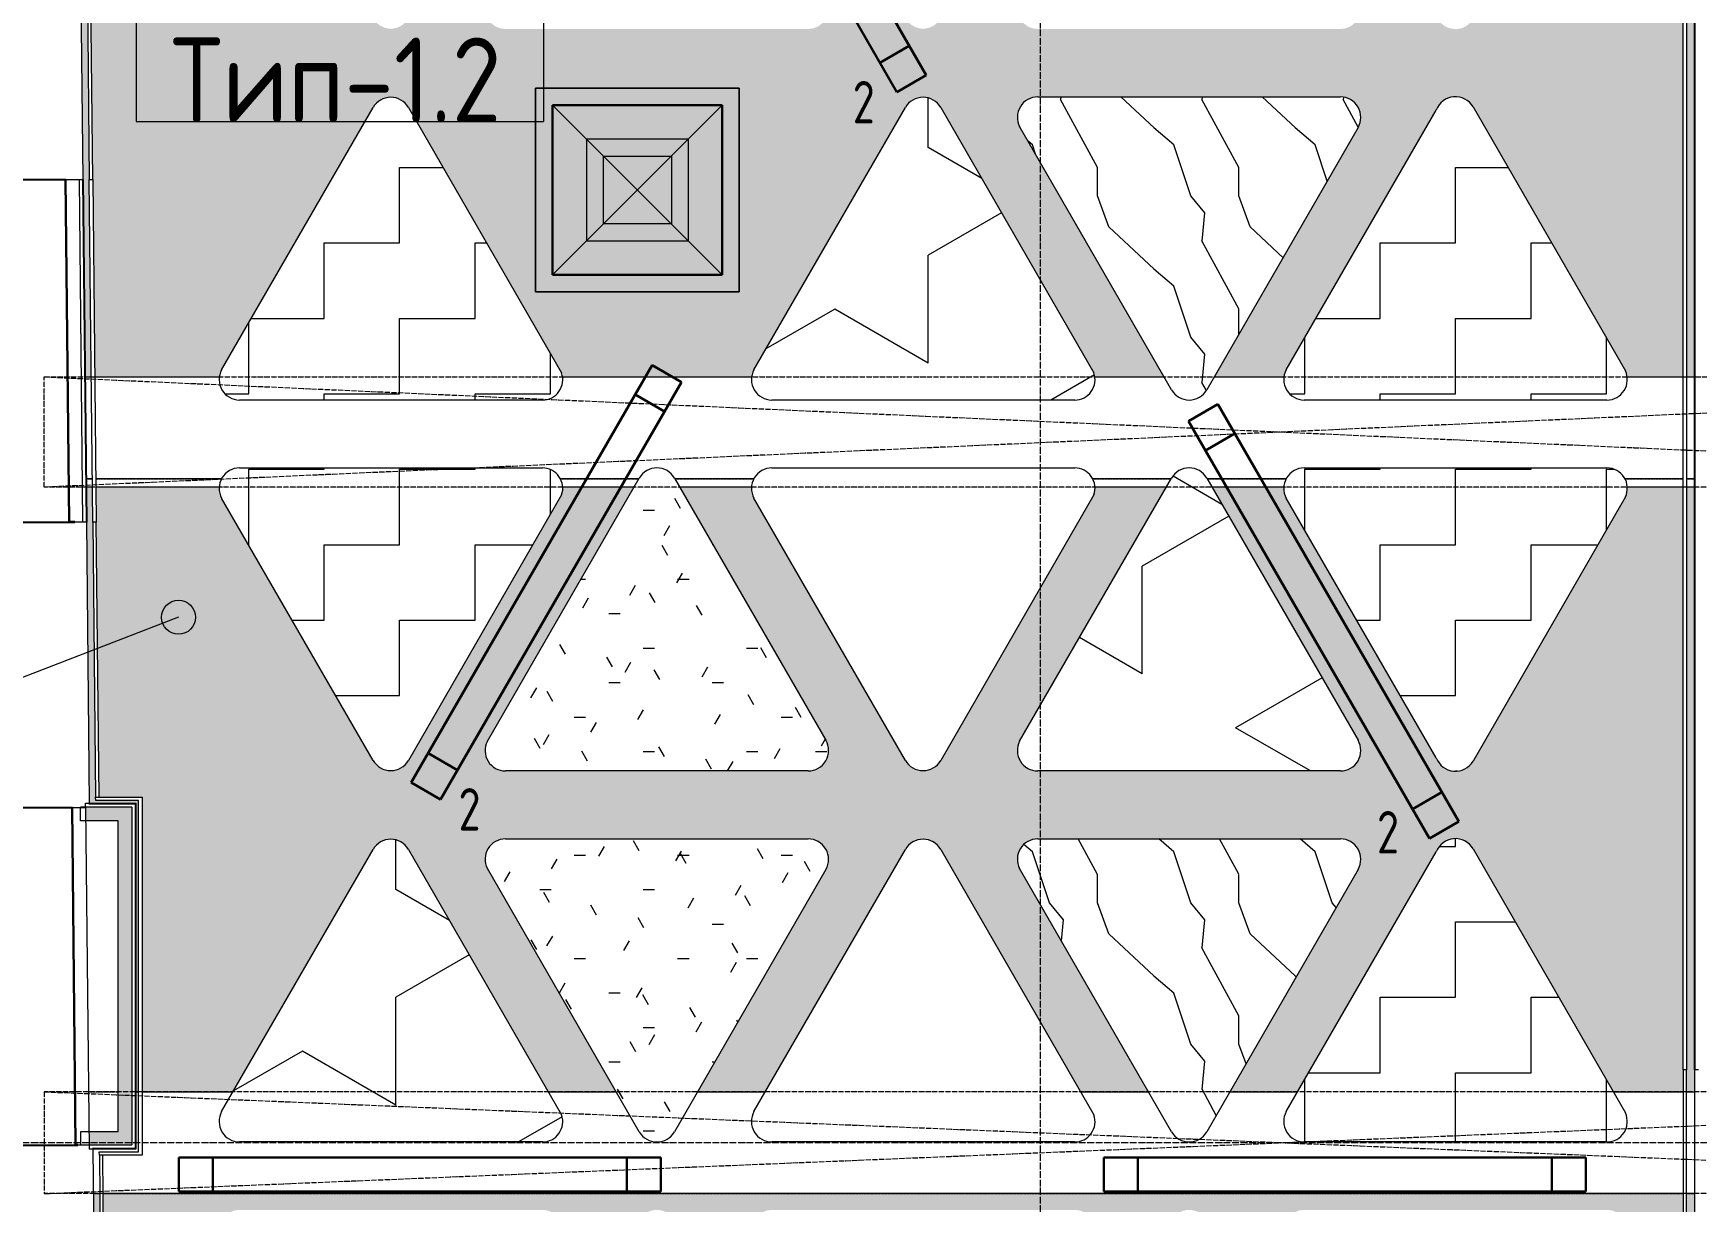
# Model space of a CAD drawing. Header units: millimetres. Extents: x -10438 to 68527, y -5058 to 44223.
# Drawn here: x 32 to 4934, y 1620 to 5063 of the extents above; entities that cross this region are included whole.
import ezdxf

# ---------------------------------------------------------------- set-up
doc = ezdxf.new("R2010")
doc.units = ezdxf.units.MM
for name, pattern in [('ADSK_Линия сетки', [25, 20, -2.5, 0, -2.5]), ('ADSK_Штрих_ш3 п1_5', [4.5, 3, -1.5]), ('ADSK_Штрихпунктирная 2 точки_ш15 п1_5 п1_5 п1_5', [19.5, 15, -1.5, 0, -1.5, 0, -1.5])]:
    doc.linetypes.add(name, pattern=pattern)
for name, color, linetype, lineweight in [('Аннотация', 7, 'Continuous', 20), ('Каркас', 7, 'Continuous', 18), ('Марки', 7, 'Continuous', 20), ('Оси', 7, 'Continuous', 9), ('Отметки', 7, 'Continuous', 9), ('Потолки', 7, 'Continuous', 9), ('Потолки штриховка', 7, 'Continuous', 9), ('Стены внутренние', 7, 'Continuous', 18), ('Стены наружные', 7, 'Continuous', 18), ('Стены несущие', 7, 'Continuous', 30), ('Стены отделка', 7, 'Continuous', 30), ('Стены штриховка', 7, 'Continuous', 9)]:
    doc.layers.add(name, color=color, linetype=linetype, lineweight=lineweight)
doc.layers.add('Линии', color=7, linetype='Continuous', lineweight=9, true_color=0x00a600)
doc.styles.add('GOST Common_4', font='GOST_Common.ttf', dxfattribs={"width": 0.8, "height": 350})
doc.styles.add('GOST Common_B', font='', dxfattribs={"width": 0.9, "height": 250})
doc.styles.get('GOST Common_B').set_extended_font_data('GOST Common', bold=True)
pattern_1 = [(0, (0, 0), (222.25, 222.25), [222.25, -222.25]), (90, (222.25, 0), (-222.25, 222.25), [222.25, -222.25])]
pattern_2 = [(0, (0, 0), (406.4, 101.6), [33.528, -271.272, 33.528, -271.272, -1625.6]), (0, (0, 0), (406.4, 101.6), [-609.6, 33.528, -576.072, 33.528, -271.272, -711.2]), (0, (0, 0), (406.4, 101.6), [-1524, 33.528, -169.672, 33.528, -474.472]), (120, (152.4, 50.8), (-291.1882, 301.1527), [33.528, -271.272, 33.528, -271.272, -1625.6]), (120, (152.4, 50.8), (-291.1882, 301.1527), [-609.6, 33.528, -576.072, 33.528, -271.272, -711.2]), (120, (152.4, 50.8), (-291.1882, 301.1527), [-1524, 33.528, -169.672, 33.528, -474.472]), (240, (203.2, 254), (-115.2118, -402.7527), [33.528, -271.272, 33.528, -271.272, -1625.6]), (240, (203.2, 254), (-115.2118, -402.7527), [-609.6, 33.528, -576.072, 33.528, -271.272, -711.2]), (240, (203.2, 254), (-115.2118, -402.7527), [-1524, 33.528, -169.672, 33.528, -474.472])]

# ---------------------------------------------------------------- blocks, each defined once
blk = doc.blocks.new('ADSK_Марка_Потолок - ADSK_Марка и Смещение от уровня-155896-План потолков 2-го этажа')
at = {"layer": 'Марки'}
for p, q in [((-6, 4.5), (-6, 0)), ((-6, 4.5), (6, 4.5)), ((6, 4.5), (6, 0)), ((-6, 0), (6, 0))]:
    blk.add_line(p, q, dxfattribs=at)

msp = doc.modelspace()

# ---------------------------------------------------------------- hatches: boundary and pattern name
at = {"layer": 'Отметки'}
h = msp.add_hatch(color=256, dxfattribs=at)
edge = h.paths.add_edge_path()
edge.add_arc((459.942, 3342.328), 50, 0, 360)
at = {"layer": 'Потолки штриховка', "lineweight": 18}
h = msp.add_hatch(dxfattribs=at)
h.set_pattern_fill('FP_24', color=256, style=0, pattern_type=2)
h.set_pattern_definition([(0, (0, 762), (762, 76.2), [7.62, -373.38, 7.62, -373.38]), (0, (76.2, 91.44), (762, 76.2), [7.62, -220.98, 7.62, -525.78]), (0, (152.4, 106.68), (762, 76.2), [7.62, -68.58, 7.62, -678.18]), (0, (457.2, 60.96), (762, 76.2), [7.62, -220.98, 7.62, -525.78]), (0, (533.4, 45.72), (762, 76.2), [7.62, -68.58, 7.62, -678.18])])
h.paths.add_polyline_path([(4928.531, 551.098), (4926.531, 553.098), (4926.531, 551.098)])
h.paths.add_polyline_path([(221.227, 553.098), (239.105, 553.098), (239.074, 556.098), (221.073, 556.098), (221.103, 553.098)])
h.paths.add_polyline_path([(1118.16, 553.098), (4893.531, 553.098), (4893.263, 556.098), (249.074, 556.098), (249.229, 553.098), (1033.325, 553.098)])
h.paths.add_polyline_path([(4903.531, 553.098), (4926.531, 553.098), (4926.531, 1644.358), (4903.531, 1644.358), (4903.531, 556.098)])
h.paths.add_polyline_path([(221.227, 566.098), (238.97, 566.098), (227.835, 1644.358), (209.833, 1644.358), (220.969, 566.098)])
h.paths.add_polyline_path([(1118.16, 566.098), (4893.531, 566.098), (4893.531, 1644.358), (237.835, 1644.358), (249.229, 566.098), (1092.273, 566.098)])
h.paths.add_polyline_path([(4224.766, 703.005), (4206.307, 705.499), (4192.035, 711.615), (4180.035, 720.966), (4170.838, 732.965), (4166.03, 742.234), (3723.965, 1507.316), (3718.282, 1521.809), (3717.125, 1541.529), (3718.752, 1552.679), (3724.873, 1566.993), (3734.459, 1579.259), (3746.869, 1588.657), (3761.274, 1594.56), (3776.71, 1596.573), (4669.076, 1596.573), (4683.991, 1594.689), (4697.97, 1589.156), (4710.292, 1580.129), (4719.719, 1568.738), (4726.124, 1555.137), (4728.945, 1540.37), (4728.006, 1525.366), (4723.366, 1511.066), (4271.191, 728.862), (4265.197, 720.966), (4253.388, 711.615), (4239.621, 705.499)])
h.paths.add_polyline_path([(2315.083, 703.653), (1423.28, 703.69), (1408.099, 705.642), (1393.907, 711.373), (1381.627, 720.508), (1370.951, 734.935), (1365.824, 746.433), (1363.33, 761.534), (1364.738, 776.775), (1372.058, 794.802), (1817.461, 1566.564), (1825.78, 1577.741), (1840.895, 1588.93), (1848.903, 1592.953), (1862.461, 1596.167), (1876.394, 1596.167), (1889.952, 1592.953), (1902.403, 1586.699), (1913.076, 1577.741), (1925.365, 1559.683), (2367.234, 793.965), (2373.247, 779.443), (2375.296, 763.859), (2373.243, 748.277), (2367.227, 733.756), (2357.658, 721.287), (2345.188, 711.72), (2330.666, 705.705), (2315.359, 703.69)])
h.paths.add_polyline_path([(3883.544, 703.653), (2991.741, 703.69), (2976.56, 705.642), (2962.368, 711.373), (2950.088, 720.508), (2939.413, 734.935), (2934.285, 746.433), (2931.791, 761.534), (2934.285, 779.766), (2940.036, 793.965), (3385.922, 1566.564), (3394.241, 1577.741), (3404.914, 1586.699), (3417.364, 1592.953), (3430.922, 1596.167), (3444.856, 1596.167), (3458.413, 1592.953), (3470.864, 1586.699), (3481.537, 1577.741), (3489.855, 1566.564), (3935.695, 793.965), (3941.708, 779.443), (3943.757, 763.859), (3941.704, 748.277), (3935.688, 733.756), (3926.119, 721.287), (3913.649, 711.72), (3899.127, 705.705), (3883.821, 703.69)])
h.paths.add_polyline_path([(1092.273, 705.103), (1078.312, 705.132), (1064.735, 708.387), (1052.279, 714.691), (1041.616, 723.703), (1033.325, 734.935), (587.042, 1507.316), (581.36, 1521.809), (580.203, 1541.529), (581.829, 1552.679), (587.95, 1566.993), (597.536, 1579.259), (609.946, 1588.657), (624.351, 1594.56), (639.788, 1596.573), (1532.154, 1596.573), (1546.292, 1594.883), (1559.635, 1589.908), (1571.428, 1581.929), (1581.009, 1571.395), (1588.854, 1555.111), (1591.616, 1541.529), (1591.873, 1530.911), (1588.854, 1516.996), (1137.383, 734.719), (1129.045, 723.521), (1118.16, 714.461), (1105.862, 708.301)])
h.paths.add_polyline_path([(2660.734, 705.103), (2646.773, 705.132), (2633.197, 708.387), (2620.74, 714.691), (2610.077, 723.703), (2601.786, 734.935), (2155.504, 1507.316), (2149.821, 1521.809), (2148.664, 1541.529), (2150.29, 1552.679), (2156.411, 1566.993), (2165.997, 1579.259), (2178.408, 1588.657), (2192.813, 1594.56), (2208.249, 1596.573), (3100.615, 1596.573), (3114.754, 1594.883), (3128.096, 1589.908), (3139.889, 1581.929), (3149.47, 1571.395), (3157.315, 1555.111), (3160.077, 1541.529), (3160.335, 1530.911), (3156.299, 1515.234), (2705.844, 734.719), (2697.506, 723.521), (2686.806, 714.553), (2674.323, 708.301)])
h.paths.add_polyline_path([(3647.731, 1944.358), (3757.783, 1944.358), (4172.966, 2664.283), (4183.014, 2675.506), (4195.541, 2683.873), (4209.757, 2688.855), (4224.766, 2690.14), (4239.621, 2687.646), (4253.388, 2681.531), (4265.197, 2672.179), (4274.305, 2660.181), (4687.424, 1944.358), (4893.531, 1944.358), (4893.531, 3725.533), (4728.903, 3725.533), (4728.006, 3711.204), (4723.366, 3696.904), (4271.191, 2914.701), (4265.197, 2906.805), (4253.388, 2897.453), (4239.621, 2891.337), (4224.766, 2888.844), (4206.307, 2891.337), (4192.035, 2897.453), (4180.035, 2906.805), (4170.838, 2918.803), (4166.03, 2928.072), (3723.965, 3693.155), (3718.282, 3707.648), (3716.505, 3725.533), (3505.361, 3725.533), (3935.695, 2979.803), (3941.708, 2965.281), (3943.757, 2949.698), (3941.704, 2934.115), (3935.688, 2919.595), (3926.119, 2907.126), (3913.649, 2897.558), (3899.127, 2891.544), (3883.544, 2889.492), (2991.741, 2889.528), (2976.56, 2891.481), (2962.368, 2897.211), (2950.088, 2906.347), (2939.413, 2920.774), (2934.285, 2932.271), (2931.791, 2947.372), (2934.285, 2965.605), (2940.036, 2979.803), (3370.415, 3725.533), (3160.122, 3725.533), (3160.335, 3716.75), (3157.315, 3702.834), (2705.844, 2920.557), (2697.506, 2909.36), (2686.806, 2900.392), (2674.323, 2894.14), (2660.734, 2890.942), (2646.773, 2890.971), (2633.197, 2894.225), (2620.74, 2900.529), (2610.077, 2909.541), (2601.786, 2920.774), (2155.504, 3693.155), (2149.821, 3707.648), (2147.765, 3725.533), (1936.9, 3725.533), (2367.234, 2979.803), (2373.247, 2965.281), (2375.296, 2949.698), (2373.243, 2934.115), (2367.227, 2919.595), (2357.658, 2907.126), (2345.188, 2897.558), (2330.666, 2891.544), (2315.083, 2889.492), (1423.28, 2889.528), (1408.099, 2891.481), (1393.907, 2897.211), (1381.627, 2906.347), (1370.951, 2920.774), (1365.824, 2932.271), (1363.33, 2947.372), (1364.738, 2962.613), (1369.958, 2977.001), (1801.954, 3725.533), (1591.66, 3725.533), (1591.873, 3716.75), (1588.854, 3702.834), (1137.383, 2920.557), (1129.045, 2909.36), (1118.16, 2900.299), (1105.862, 2894.14), (1092.273, 2890.942), (1078.312, 2890.971), (1064.735, 2894.225), (1052.279, 2900.529), (1041.616, 2909.541), (1030.531, 2925.609), (587.042, 3693.155), (581.36, 3707.648), (579.582, 3725.533), (216.341, 3725.533), (225.771, 2812.499), (352.429, 2812.499), (352.429, 1944.358), (620.861, 1944.358), (1033.485, 2658.426), (1041.616, 2669.442), (1052.279, 2678.454), (1064.735, 2684.758), (1078.312, 2688.013), (1092.273, 2688.042), (1105.862, 2684.844), (1118.509, 2678.454), (1129.045, 2669.624), (1140.812, 2652.484), (1549.489, 1944.358), (1749.489, 1944.358), (1369.958, 2601.983), (1364.738, 2616.371), (1363.33, 2631.611), (1365.824, 2646.713), (1372.058, 2660.691), (1381.627, 2672.637), (1393.907, 2681.772), (1408.099, 2687.503), (1423.28, 2689.492), (2315.083, 2689.491), (2330.666, 2687.44), (2345.188, 2681.425), (2357.658, 2671.858), (2367.715, 2658.21), (2373.247, 2644.839), (2375.296, 2629.286), (2373.243, 2613.693), (2367.269, 2599.161), (1989.366, 1944.358), (2189.322, 1944.358), (2601.946, 2658.426), (2610.077, 2669.442), (2620.74, 2678.454), (2633.553, 2684.844), (2646.773, 2688.013), (2660.734, 2688.042), (2674.494, 2684.758), (2686.806, 2678.592), (2697.506, 2669.624), (2709.274, 2652.484), (3117.95, 1944.358), (3317.95, 1944.358), (2938.419, 2601.983), (2933.199, 2616.371), (2931.791, 2631.611), (2934.285, 2646.713), (2940.519, 2660.691), (2950.088, 2672.637), (2962.368, 2681.772), (2976.56, 2687.503), (2991.741, 2689.492), (3883.544, 2689.491), (3899.127, 2687.44), (3913.649, 2681.425), (3926.119, 2671.858), (3935.73, 2659.287), (3941.708, 2644.839), (3943.757, 2629.286), (3941.708, 2613.703), (3935.73, 2599.161), (3557.827, 1944.358)])
h.paths.add_polyline_path([(342.429, 1944.358), (342.429, 2802.499), (215.874, 2802.499), (206.341, 3725.533), (188.34, 3725.533), (197.955, 2794.499), (332.429, 2794.499), (332.429, 2792.499), (334.429, 2792.499), (334.429, 1944.358)])
h.paths.add_polyline_path([(4903.531, 1944.358), (4926.531, 1944.358), (4926.531, 3725.533), (4903.531, 3725.533), (4903.531, 1959.626)])
h.paths.add_polyline_path([(1840.895, 4050.533), (2149.057, 4050.533), (2149.821, 4057.174), (2155.504, 4071.667), (2601.946, 4844.265), (2610.077, 4855.281), (2621.012, 4864.43), (2633.197, 4870.597), (2646.773, 4873.852), (2660.734, 4873.881), (2674.323, 4870.683), (2686.806, 4864.43), (2697.506, 4855.463), (2705.969, 4844.048), (3157.315, 4061.988), (3160.335, 4050.533), (3363.926, 4050.533), (2938.419, 4787.821), (2933.199, 4802.209), (2931.791, 4817.45), (2934.285, 4832.551), (2940.519, 4846.529), (2950.088, 4858.475), (2962.368, 4867.611), (2976.56, 4873.341), (2991.741, 4875.33), (3883.544, 4875.33), (3900.401, 4872.751), (3913.649, 4867.264), (3926.119, 4857.696), (3935.73, 4845.125), (3941.708, 4830.677), (3943.757, 4815.124), (3941.708, 4799.541), (3935.73, 4784.999), (3511.852, 4050.533), (3717.519, 4050.533), (3718.282, 4057.174), (3723.965, 4071.667), (4172.966, 4850.122), (4183.014, 4861.345), (4195.541, 4869.711), (4209.757, 4874.694), (4224.766, 4875.979), (4239.621, 4873.485), (4253.388, 4867.369), (4265.197, 4858.017), (4274.305, 4846.019), (4723.366, 4067.918), (4728.945, 4050.533), (4893.531, 4050.533), (4893.531, 6050.533), (352.891, 6050.533), (352.891, 5429.534), (198.743, 5429.534), (212.985, 4050.533), (580.596, 4050.533), (581.36, 4057.174), (587.042, 4071.667), (1033.485, 4844.265), (1041.616, 4855.281), (1052.279, 4864.293), (1064.735, 4870.597), (1078.312, 4873.852), (1092.273, 4873.881), (1105.862, 4870.683), (1118.345, 4864.43), (1129.045, 4855.463), (1137.508, 4844.048), (1588.854, 4061.988), (1591.873, 4050.533)])
h.paths.add_polyline_path([(202.984, 4050.533), (188.743, 5439.534), (342.891, 5439.534), (342.891, 6050.533), (334.891, 6050.533), (334.891, 5449.534), (332.891, 5449.534), (332.891, 5447.534), (170.556, 5447.534), (184.983, 4050.533), (196.975, 4050.533)])
h.paths.add_polyline_path([(4926.531, 4050.533), (4926.531, 6050.533), (4903.531, 6050.533), (4903.531, 4050.533)])
h.paths.add_polyline_path([(4224.766, 5074.682), (4206.307, 5077.176), (4192.035, 5083.292), (4180.035, 5092.643), (4170.838, 5104.642), (4166.03, 5113.911), (3723.965, 5878.993), (3718.191, 5894.278), (3716.505, 5908.952), (3718.752, 5924.356), (3724.873, 5938.67), (3734.459, 5950.936), (3746.869, 5960.334), (3761.274, 5966.237), (3776.71, 5968.25), (4669.076, 5968.25), (4683.991, 5966.366), (4697.97, 5960.833), (4710.134, 5951.998), (4719.719, 5940.416), (4726.124, 5926.814), (4728.945, 5912.047), (4728.006, 5897.043), (4723.366, 5882.743), (4271.191, 5100.539), (4265.197, 5092.643), (4253.388, 5083.292), (4239.621, 5077.176)])
h.paths.add_polyline_path([(2315.083, 5075.33), (1423.28, 5075.367), (1408.099, 5077.319), (1393.907, 5083.05), (1381.627, 5092.185), (1370.951, 5106.612), (1365.824, 5118.11), (1363.33, 5133.211), (1365.824, 5151.443), (1371.575, 5165.642), (1817.461, 5938.241), (1825.78, 5949.418), (1840.895, 5960.607), (1848.903, 5964.63), (1862.461, 5967.844), (1876.394, 5967.844), (1889.952, 5964.63), (1902.403, 5958.376), (1913.076, 5949.418), (1925.365, 5931.36), (2367.234, 5165.642), (2373.247, 5151.12), (2375.296, 5135.536), (2373.243, 5119.954), (2367.227, 5105.433), (2357.658, 5092.964), (2345.188, 5083.397), (2330.666, 5077.382), (2315.359, 5075.367)])
h.paths.add_polyline_path([(3883.544, 5075.33), (2991.741, 5075.367), (2976.56, 5077.319), (2962.368, 5083.05), (2950.088, 5092.185), (2940.519, 5104.131), (2934.285, 5118.11), (2931.791, 5133.211), (2934.285, 5151.443), (2938.419, 5162.84), (3385.922, 5938.241), (3394.241, 5949.418), (3408.812, 5960.334), (3417.364, 5964.63), (3430.922, 5967.844), (3444.856, 5967.844), (3458.413, 5964.63), (3470.864, 5958.376), (3481.537, 5949.418), (3493.826, 5931.36), (3935.695, 5165.642), (3941.708, 5151.12), (3943.757, 5135.536), (3941.704, 5119.954), (3935.688, 5105.433), (3926.119, 5092.964), (3913.649, 5083.397), (3899.127, 5077.382), (3883.821, 5075.367)])
h.paths.add_polyline_path([(1092.273, 5076.78), (1078.312, 5076.809), (1064.735, 5080.064), (1052.279, 5086.368), (1041.616, 5095.38), (1033.325, 5106.612), (587.042, 5878.993), (581.36, 5893.486), (579.582, 5908.952), (581.829, 5924.356), (587.95, 5938.67), (597.536, 5950.936), (609.946, 5960.334), (624.351, 5966.237), (639.788, 5968.25), (1532.154, 5968.25), (1546.292, 5966.56), (1559.635, 5961.585), (1571.428, 5953.606), (1581.009, 5943.072), (1588.854, 5926.788), (1591.528, 5916.823), (1591.873, 5902.588), (1587.837, 5886.911), (1137.383, 5106.396), (1129.045, 5095.198), (1118.16, 5086.138), (1105.862, 5079.978), (1092.396, 5076.809)])
h.paths.add_polyline_path([(2660.734, 5076.78), (2646.773, 5076.809), (2633.197, 5080.064), (2620.74, 5086.368), (2610.077, 5095.38), (2601.786, 5106.612), (2155.504, 5878.993), (2149.821, 5893.486), (2148.043, 5908.952), (2150.29, 5924.356), (2156.411, 5938.67), (2165.997, 5950.936), (2178.408, 5960.334), (2192.813, 5966.237), (2208.249, 5968.25), (3100.615, 5968.25), (3114.754, 5966.56), (3128.096, 5961.585), (3139.889, 5953.606), (3149.47, 5943.072), (3157.315, 5926.788), (3159.989, 5916.823), (3159.989, 5900.996), (3157.315, 5888.673), (2705.844, 5106.396), (2697.506, 5095.198), (2686.806, 5086.23), (2674.323, 5079.978), (2660.857, 5076.809)])
h.paths.add_polyline_path([(1729.58, 6350.533), (1369.958, 6973.66), (1364.738, 6988.048), (1363.33, 7003.288), (1365.824, 7018.39), (1372.058, 7032.368), (1381.627, 7044.314), (1393.907, 7053.449), (1408.099, 7059.18), (1423.28, 7061.169), (2315.082, 7061.169), (2330.666, 7059.117), (2345.188, 7053.103), (2357.658, 7043.535), (2367.715, 7029.887), (2373.247, 7016.516), (2375.296, 7000.963), (2373.243, 6985.37), (2367.269, 6970.838), (2009.276, 6350.533), (2209.255, 6350.533), (2601.946, 7030.103), (2610.077, 7041.119), (2621.012, 7050.269), (2633.197, 7056.435), (2646.773, 7059.69), (2660.857, 7059.69), (2674.494, 7056.435), (2686.97, 7050.131), (2697.506, 7041.301), (2709.274, 7024.161), (3098.041, 6350.533), (3298.041, 6350.533), (2938.419, 6973.66), (2933.199, 6988.048), (2931.791, 7003.288), (2934.285, 7018.39), (2940.519, 7032.368), (2950.088, 7044.314), (2962.368, 7053.449), (2976.56, 7059.18), (2991.741, 7061.169), (3883.543, 7061.169), (3899.127, 7059.117), (3913.649, 7053.103), (3926.119, 7043.535), (3935.73, 7030.964), (3941.708, 7016.516), (3943.757, 7000.963), (3941.708, 6985.38), (3935.695, 6970.778), (3577.737, 6350.533), (3777.716, 6350.533), (4172.966, 7035.96), (4183.014, 7047.183), (4195.541, 7055.55), (4209.757, 7060.532), (4224.766, 7061.817), (4239.621, 7059.323), (4253.388, 7053.208), (4265.197, 7043.856), (4274.305, 7031.858), (4667.514, 6350.533), (4893.531, 6350.533), (4893.531, 8295), (1192.865, 8295), (1192.865, 7405), (1190.865, 7405), (1190.865, 7403), (163.361, 7403), (173.023, 6477.445), (352.891, 6477.445), (352.891, 6350.533), (640.794, 6350.533), (1033.485, 7030.103), (1041.616, 7041.119), (1052.55, 7050.269), (1064.735, 7056.435), (1078.312, 7059.69), (1092.396, 7059.69), (1105.862, 7056.521), (1118.509, 7050.131), (1129.045, 7041.301), (1140.812, 7024.161), (1529.58, 6350.533), (1588.854, 6350.533)])
h.paths.add_polyline_path([(342.891, 6350.533), (342.891, 6467.445), (163.023, 6467.445), (153.237, 7403), (150.361, 7403), (160.229, 6459.445), (332.891, 6458.772), (332.891, 6457.445), (334.891, 6457.445), (334.891, 6350.533)])
h.paths.add_polyline_path([(4903.531, 6350.533), (4926.531, 6350.533), (4926.531, 8295), (4903.531, 8295), (4903.531, 6360.421)])
h.paths.add_polyline_path([(4224.766, 7260.521), (4206.307, 7263.014), (4192.035, 7269.13), (4180.035, 7278.482), (4170.838, 7290.48), (4166.03, 7299.749), (3723.965, 8064.832), (3718.282, 8079.325), (3716.505, 8094.791), (3718.752, 8110.195), (3724.873, 8124.508), (3734.459, 8136.774), (3746.869, 8146.172), (3761.274, 8152.075), (3776.71, 8154.088), (4669.076, 8154.088), (4683.991, 8152.204), (4697.97, 8146.671), (4710.134, 8137.836), (4719.719, 8126.254), (4726.124, 8112.652), (4728.945, 8097.886), (4728.006, 8082.881), (4723.366, 8068.581), (4271.191, 7286.378), (4265.197, 7278.482), (4253.388, 7269.13), (4239.621, 7263.014)])
h.paths.add_polyline_path([(3883.544, 7261.169), (2991.741, 7261.205), (2976.56, 7263.158), (2962.368, 7268.888), (2950.088, 7278.024), (2939.413, 7292.451), (2934.285, 7303.948), (2931.791, 7319.049), (2933.199, 7334.29), (2940.036, 7351.48), (3385.922, 8124.079), (3394.241, 8135.257), (3404.914, 8144.214), (3417.364, 8150.469), (3430.922, 8153.682), (3444.856, 8153.682), (3458.413, 8150.469), (3470.864, 8144.214), (3481.537, 8135.257), (3493.826, 8117.198), (3935.695, 7351.48), (3941.708, 7336.958), (3943.757, 7321.375), (3941.704, 7305.792), (3935.688, 7291.272), (3926.119, 7278.803), (3913.649, 7269.235), (3899.127, 7263.221), (3883.821, 7261.205)])
h.paths.add_polyline_path([(2315.083, 7261.169), (1423.28, 7261.205), (1408.099, 7263.158), (1393.907, 7268.888), (1381.627, 7278.024), (1372.058, 7289.97), (1365.824, 7303.948), (1363.33, 7319.049), (1364.738, 7334.29), (1369.958, 7348.678), (1817.461, 8124.079), (1825.78, 8135.257), (1840.895, 8146.446), (1851.612, 8151.111), (1862.461, 8153.682), (1876.394, 8153.682), (1889.952, 8150.469), (1902.403, 8144.214), (1913.076, 8135.257), (1925.365, 8117.198), (2367.234, 7351.48), (2373.247, 7336.958), (2375.296, 7321.375), (2373.243, 7305.792), (2367.227, 7291.272), (2357.658, 7278.803), (2345.188, 7269.235), (2330.666, 7263.221), (2315.359, 7261.205)])
h.paths.add_polyline_path([(2660.734, 7262.619), (2646.773, 7262.648), (2633.197, 7265.902), (2620.74, 7272.206), (2610.077, 7281.218), (2601.786, 7292.451), (2155.504, 8064.832), (2149.821, 8079.325), (2148.043, 8094.791), (2150.29, 8110.195), (2156.411, 8124.508), (2165.997, 8136.774), (2178.408, 8146.172), (2192.813, 8152.075), (2208.249, 8154.088), (3100.615, 8154.088), (3114.754, 8152.398), (3128.096, 8147.423), (3139.889, 8139.444), (3149.47, 8128.91), (3157.315, 8112.626), (3159.989, 8102.662), (3160.335, 8088.427), (3157.315, 8074.511), (2705.844, 7292.234), (2697.506, 7281.037), (2686.806, 7272.069), (2674.323, 7265.817), (2660.857, 7262.648)])
h.paths.add_polyline_path([(148.36, 7403), (149.556, 7403.796), (148.34, 7405)])
h = msp.add_hatch(dxfattribs=at)
h.set_pattern_fill('FP_63', color=256, style=0, pattern_type=2)
h.set_pattern_definition(pattern_1)
h.paths.add_polyline_path([(1532.154, 3982.411), (1546.292, 3984.101), (1559.635, 3989.076), (1571.428, 3997.055), (1581.009, 4007.589), (1588.854, 4023.873), (1591.528, 4033.837), (1591.34, 4050.533), (1588.854, 4061.988), (1137.383, 4844.265), (1129.045, 4855.463), (1118.16, 4864.523), (1105.862, 4870.683), (1092.273, 4873.881), (1076.838, 4873.498), (1064.735, 4870.597), (1052.279, 4864.293), (1041.616, 4855.281), (1033.325, 4844.048), (587.042, 4071.667), (581.36, 4057.174), (579.582, 4041.709), (581.829, 4026.304), (587.95, 4011.991), (597.536, 3999.725), (609.946, 3990.327), (624.351, 3984.424), (639.788, 3982.412), (1423.28, 3982.411)])
h = msp.add_hatch(dxfattribs=at)
h.set_pattern_fill('STARS', color=256, scale=100, angle=90, style=0)
h.set_pattern_definition([(90, (1568.46, 2185.84), (-549.93, 3e-14), [317.5, -317.5]), (150, (1568.46, 2185.84), (-274.96, -476.25), [317.5, -317.5]), (210, (1293.5, 2344.6), (274.96, -476.25), [317.5, -317.5])])
h.paths.add_polyline_path([(3100.615, 3982.411), (3114.754, 3984.101), (3128.096, 3989.076), (3139.889, 3997.055), (3149.47, 4007.589), (3157.315, 4023.873), (3159.989, 4033.837), (3159.989, 4049.664), (3157.315, 4061.988), (2705.844, 4844.265), (2697.506, 4855.463), (2686.622, 4864.523), (2674.323, 4870.683), (2660.734, 4873.881), (2646.773, 4873.852), (2633.197, 4870.597), (2620.74, 4864.293), (2610.077, 4855.281), (2600.004, 4840.964), (2155.504, 4071.667), (2149.821, 4057.174), (2148.043, 4041.709), (2150.29, 4026.304), (2156.411, 4011.991), (2165.997, 3999.725), (2178.408, 3990.327), (2192.813, 3984.424), (2208.249, 3982.412), (2991.741, 3982.411)])
h = msp.add_hatch(dxfattribs=at)
h.set_pattern_fill('FP_61', color=256, style=0, pattern_type=2)
h.set_pattern_definition([(108.435, (108.29, 0), (-416.5009, 832.9995), [158.05, -1159.038]), (139.399, (58.31, 149.94), (-2499.01064, 2082.4868), [76.799, -3763.143]), (136.848, (416.5, 199.92), (-6247.54026, 5830.95774), [182.691, -8951.868]), (109.983, (283.22, 324.87), (-1249.49393, 3332.00266), [97.5, -4777.508]), (90, (249.9, 0), (-416.5, 416.5), [83.3, -333.2]), (118.443, (249.9, 83.3), (2915.50714, -5414.4963), [227.365, -11140.87]), (84.289, (141.61, 283.22), (-416.5263, -3748.49687), [83.716, -4102.058]), (129.806, (149.94, 366.52), (1666.0152, -2082.4865), [65.059, -3187.91])])
h.paths.add_polyline_path([(3444.856, 3982.817), (3458.413, 3986.031), (3470.864, 3992.285), (3481.537, 4001.242), (3489.855, 4012.42), (3935.73, 4784.999), (3941.708, 4799.541), (3943.757, 4815.124), (3941.704, 4830.707), (3935.688, 4845.228), (3926.119, 4857.696), (3913.649, 4867.264), (3899.127, 4873.278), (3883.544, 4875.33), (2991.741, 4875.33), (2976.56, 4873.341), (2962.368, 4867.611), (2950.088, 4858.475), (2940.519, 4846.529), (2934.285, 4832.551), (2931.791, 4817.45), (2933.199, 4802.209), (2938.419, 4787.821), (3385.922, 4012.42), (3394.241, 4001.242), (3404.914, 3992.285), (3417.364, 3986.031), (3430.922, 3982.817)])
h = msp.add_hatch(dxfattribs=at)
h.set_pattern_fill('FP_62', color=256, style=0, pattern_type=2)
h.set_pattern_definition(pattern_1)
h.paths.add_polyline_path([(4669.076, 3982.411), (4683.991, 3984.295), (4697.97, 3989.828), (4710.134, 3998.663), (4719.719, 4010.245), (4726.124, 4023.847), (4728.945, 4038.614), (4728.006, 4053.618), (4723.366, 4067.918), (4274.305, 4846.019), (4265.197, 4858.017), (4253.388, 4867.369), (4239.621, 4873.485), (4224.766, 4875.979), (4209.757, 4874.694), (4195.541, 4869.711), (4183.014, 4861.345), (4170.838, 4846.019), (4166.03, 4836.75), (3723.965, 4071.667), (3718.282, 4057.174), (3716.505, 4041.709), (3718.752, 4026.304), (3724.873, 4011.991), (3734.459, 3999.725), (3746.869, 3990.327), (3761.274, 3984.424), (3776.71, 3982.412), (4009.098, 3982.412)])
h = msp.add_hatch(dxfattribs=at)
h.set_pattern_fill('FP_60', color=256, style=0, pattern_type=2)
h.set_pattern_definition(pattern_1)
h.paths.add_polyline_path([(1092.273, 2890.942), (1105.862, 2894.14), (1118.345, 2900.392), (1129.045, 2909.36), (1137.508, 2920.774), (1588.854, 3702.834), (1591.873, 3716.75), (1591.528, 3730.985), (1587.837, 3744.738), (1581.009, 3757.233), (1571.428, 3767.767), (1559.635, 3775.746), (1546.292, 3780.721), (1532.154, 3782.411), (639.788, 3782.411), (624.351, 3780.398), (609.946, 3774.495), (597.536, 3765.097), (586.967, 3750.533), (581.36, 3735.298), (579.582, 3723.113), (581.829, 3706.45), (587.042, 3693.155), (1033.485, 2920.557), (1041.831, 2909.36), (1052.279, 2900.529), (1064.735, 2894.225), (1078.312, 2890.971)])
h = msp.add_hatch(dxfattribs=at)
h.set_pattern_fill('FP_47', color=256, style=0, pattern_type=2)
h.set_pattern_definition(pattern_2)
h.paths.add_polyline_path([(2315.083, 2889.492), (2330.666, 2891.544), (2345.188, 2897.558), (2357.658, 2907.126), (2367.715, 2920.774), (2373.247, 2934.145), (2375.296, 2949.698), (2373.247, 2965.281), (2367.234, 2979.803), (1921.394, 3752.402), (1913.076, 3763.58), (1902.403, 3772.537), (1889.952, 3778.792), (1876.394, 3782.005), (1862.461, 3782.005), (1848.903, 3778.792), (1836.452, 3772.537), (1825.78, 3763.58), (1816.382, 3750.533), (1369.958, 2977.001), (1364.738, 2962.613), (1363.33, 2947.372), (1365.824, 2932.271), (1372.058, 2918.293), (1381.627, 2906.347), (1393.907, 2897.211), (1408.099, 2891.481), (1423.28, 2889.528), (2202.55, 2889.496)])
h = msp.add_hatch(dxfattribs=at)
h.set_pattern_fill('STARS', color=256, scale=100, angle=90, style=0)
h.paths.add_polyline_path([(3883.544, 2889.492), (3899.127, 2891.544), (3913.649, 2897.558), (3926.119, 2907.126), (3935.695, 2919.613), (3941.704, 2934.115), (3943.757, 2949.698), (3941.708, 2965.281), (3935.695, 2979.803), (3489.855, 3752.402), (3481.537, 3763.58), (3470.864, 3772.537), (3458.413, 3778.792), (3444.856, 3782.005), (3430.922, 3782.005), (3417.364, 3778.792), (3404.914, 3772.537), (3394.241, 3763.58), (3384.843, 3750.533), (2938.419, 2977.001), (2933.199, 2962.613), (2931.791, 2947.372), (2934.285, 2932.271), (2940.519, 2918.293), (2950.088, 2906.347), (2962.368, 2897.211), (2976.56, 2891.481), (2991.741, 2889.528), (3385.922, 2889.512)])
h = msp.add_hatch(dxfattribs=at)
h.set_pattern_fill('FP_59', color=256, style=0, pattern_type=2)
h.set_pattern_definition(pattern_1)
h.paths.add_polyline_path([(4224.766, 2888.844), (4239.621, 2891.337), (4253.388, 2897.453), (4265.197, 2906.805), (4274.305, 2918.803), (4723.366, 3696.904), (4728.006, 3711.204), (4728.945, 3726.209), (4726.124, 3740.975), (4719.719, 3754.577), (4710.134, 3766.159), (4697.97, 3774.994), (4683.991, 3780.527), (4669.076, 3782.411), (3776.71, 3782.411), (3761.274, 3780.398), (3746.869, 3774.495), (3734.459, 3765.097), (3723.89, 3750.533), (3718.282, 3735.298), (3716.505, 3723.113), (3718.282, 3707.648), (3723.965, 3693.155), (4172.966, 2914.701), (4183.014, 2903.478), (4195.541, 2895.111), (4209.757, 2890.128)])
h = msp.add_hatch(dxfattribs=at)
h.set_pattern_fill('STARS', color=256, scale=100, angle=90, style=0)
h.paths.add_polyline_path([(1532.154, 1796.573), (1546.292, 1798.263), (1559.635, 1803.237), (1571.428, 1811.217), (1581.009, 1821.751), (1588.854, 1838.034), (1591.528, 1847.999), (1591.528, 1863.826), (1588.854, 1876.15), (1137.383, 2658.426), (1129.045, 2669.624), (1118.16, 2678.684), (1105.862, 2684.844), (1092.273, 2688.042), (1078.312, 2688.013), (1064.735, 2684.758), (1052.279, 2678.454), (1041.616, 2669.442), (1031.543, 2655.126), (587.042, 1885.829), (581.36, 1871.336), (579.582, 1855.87), (581.829, 1840.466), (587.95, 1826.152), (597.536, 1813.887), (609.946, 1804.488), (624.351, 1798.586), (639.788, 1796.573), (1423.28, 1796.573)])
h = msp.add_hatch(dxfattribs=at)
h.set_pattern_fill('FP_68', color=256, style=0, pattern_type=2)
h.set_pattern_definition(pattern_2)
h.paths.add_polyline_path([(1876.394, 1796.978), (1889.952, 1800.192), (1902.403, 1806.446), (1913.076, 1815.404), (1921.394, 1826.581), (2367.269, 2599.161), (2373.247, 2613.703), (2375.296, 2629.286), (2373.243, 2644.869), (2367.227, 2659.389), (2357.658, 2671.858), (2345.188, 2681.425), (2330.666, 2687.44), (2315.083, 2689.491), (1423.28, 2689.492), (1408.099, 2687.503), (1393.907, 2681.772), (1381.627, 2672.637), (1371.048, 2658.426), (1365.824, 2646.713), (1363.33, 2631.611), (1364.738, 2616.371), (1369.958, 2601.983), (1817.461, 1826.581), (1825.78, 1815.404), (1840.895, 1804.215), (1848.903, 1800.192), (1862.461, 1796.978)])
h = msp.add_hatch(dxfattribs=at)
h.set_pattern_fill('FP_66', color=256, style=0, pattern_type=2)
h.set_pattern_definition([(108.435, (108.29, 0), (-416.501, 832.9995), [158.05, -1159.038]), (139.399, (58.31, 149.94), (-2499.01064, 2082.4868), [76.8, -3763.143]), (136.848, (416.5, 199.92), (-6247.54026, 5830.95774), [182.691, -8951.868]), (109.983, (283.22, 324.87), (-1249.49393, 3332.00266), [97.5, -4777.508]), (90, (249.9, 0), (-416.5, 416.5), [83.3, -333.2]), (118.443, (249.9, 83.3), (2915.50714, -5414.4963), [227.365, -11140.87]), (84.289, (141.61, 283.22), (-416.5263, -3748.49687), [83.716, -4102.058]), (129.806, (149.94, 366.52), (1666.0152, -2082.4865), [65.06, -3187.91])])
h.paths.add_polyline_path([(3430.922, 1796.978), (3444.856, 1796.978), (3458.413, 1800.192), (3470.864, 1806.446), (3481.537, 1815.404), (3489.855, 1826.581), (3935.73, 2599.161), (3941.708, 2613.703), (3943.757, 2629.286), (3941.704, 2644.869), (3935.688, 2659.389), (3926.119, 2671.858), (3913.649, 2681.425), (3899.127, 2687.44), (3883.544, 2689.491), (2991.741, 2689.492), (2976.56, 2687.503), (2962.368, 2681.772), (2950.088, 2672.637), (2939.413, 2658.21), (2934.285, 2646.713), (2931.791, 2631.611), (2933.199, 2616.371), (2938.419, 2601.983), (3385.922, 1826.581), (3394.241, 1815.404), (3404.914, 1806.446), (3417.364, 1800.192)])
h = msp.add_hatch(dxfattribs=at)
h.set_pattern_fill('FP_67', color=256, style=0, pattern_type=2)
h.set_pattern_definition(pattern_1)
h.paths.add_polyline_path([(4669.076, 1796.573), (4683.991, 1798.456), (4697.97, 1803.99), (4710.134, 1812.825), (4719.719, 1824.407), (4726.124, 1838.008), (4728.945, 1852.775), (4728.006, 1867.78), (4723.366, 1882.08), (4274.305, 2660.181), (4265.197, 2672.179), (4253.388, 2681.531), (4239.621, 2687.646), (4224.766, 2690.14), (4209.757, 2688.855), (4195.541, 2683.873), (4183.014, 2675.506), (4170.838, 2660.181), (4166.03, 2650.911), (3723.965, 1885.829), (3718.282, 1871.336), (3716.505, 1855.87), (3718.752, 1840.466), (3724.873, 1826.152), (3734.459, 1813.887), (3746.869, 1804.488), (3761.274, 1798.586), (3776.71, 1796.573), (4009.098, 1796.573)])
at = {"layer": 'Стены внутренние'}
for points in [[(196.346, 2742.499), (322.429, 2742.499), (322.429, 2782.499), (186.08, 2782.324), (186.492, 2742.499)], [(322.429, 1787.654), (322.429, 2742.499), (282.429, 2742.499), (282.429, 1787.654)], [(208.477, 1787.654), (282.429, 1787.654), (282.429, 1827.654), (195.94, 1827.654), (196.346, 1788.362), (205.02, 1787.654)]]:
    msp.add_hatch(color=256, dxfattribs=at).paths.add_polyline_path(points)

# ---------------------------------------------------------------- linework, layer by layer
at = {"layer": 'Каркас', "color": 8, "linetype": 'ADSK_Штрих_ш3 п1_5', "lineweight": 9, "true_color": 0x808080}
for p, q in [((184.983, 4050.533), (202.984, 4050.533)), ((212.985, 4050.533), (580.596, 4050.533)), ((1591.34, 4050.533), (2149.057, 4050.533)), ((3159.801, 4050.533), (3363.926, 4050.533)), ((3511.852, 4050.533), (3717.519, 4050.533)), ((4728.199, 4050.533), (4893.531, 4050.533)), ((4903.531, 4050.533), (4926.531, 4050.533)), ((188.082, 3750.533), (206.083, 3750.533)), ((216.083, 3750.533), (586.967, 3750.533)), ((1584.67, 3750.533), (1816.607, 3750.533)), ((1922.473, 3750.533), (2155.429, 3750.533)), ((3153.132, 3750.533), (3385.068, 3750.533)), ((3490.934, 3750.533), (3723.89, 3750.533)), ((4721.623, 3750.533), (4893.531, 3750.533)), ((4903.531, 3750.533), (4926.531, 3750.533)), ((194.735, 1944.358), (282.429, 1944.358)), ((334.429, 1944.358), (342.429, 1944.358)), ((352.429, 1944.358), (620.861, 1944.358)), ((1549.489, 1944.358), (1749.489, 1944.358)), ((1989.366, 1944.358), (2189.322, 1944.358)), ((3117.95, 1944.358), (3317.95, 1944.358)), ((3557.827, 1944.358), (3757.783, 1944.358)), ((4687.424, 1944.358), (4893.531, 1944.358)), ((4903.531, 1944.358), (4926.531, 1944.358)), ((209.833, 1644.358), (227.835, 1644.358)), ((237.835, 1644.358), (4893.531, 1644.358)), ((4903.531, 1644.358), (4926.531, 1644.358))]:
    msp.add_line(p, q, dxfattribs=at)
at = {"layer": 'Линии', "color": 5, "lineweight": 30, "true_color": 0x0000ff}
for p, q in [((2663.291, 4939.306), (1953.499, 6169.182)), ((1866.888, 6119.197), (2576.68, 4889.321)), ((2526.694, 4975.932), (2613.305, 5025.917)), ((2576.68, 4889.321), (2663.291, 4939.306)), ((2062.209, 4851.235), (1562.209, 4851.235)), ((1562.209, 4851.235), (1562.209, 4351.235)), ((2062.209, 4351.235), (2062.209, 4851.235)), ((1562.209, 4351.235), (2062.209, 4351.235)), ((1145.706, 2855.463), (1855.498, 4085.339)), ((1855.498, 4085.339), (1942.109, 4035.353)), ((1942.109, 4035.353), (1232.317, 2805.477)), ((1805.513, 3998.728), (1892.124, 3948.742)), ((3522.591, 3970.511), (3435.98, 3920.526)), ((4232.383, 2740.635), (3522.591, 3970.511)), ((3435.98, 3920.526), (4145.772, 2690.65)), ((3572.576, 3883.9), (3485.965, 3833.915)), ((1282.302, 2892.088), (1195.691, 2942.074)), ((1232.317, 2805.477), (1145.706, 2855.463)), ((4095.786, 2777.261), (4182.397, 2827.246)), ((4145.772, 2690.65), (4232.383, 2740.635)), ((3186.335, 1650.583), (3186.335, 1750.583)), ((3186.335, 1750.583), (4606.335, 1750.583)), ((3286.335, 1650.583), (3286.335, 1750.583)), ((4506.335, 1750.583), (4506.335, 1650.583)), ((4606.335, 1750.583), (4606.335, 1650.583)), ((4606.335, 1650.583), (3186.335, 1650.583))]:
    msp.add_line(p, q, dxfattribs=at)
at = {"layer": 'Линии', "color": 7, "lineweight": 18}
for p, q in [((1512.209, 4901.235), (2112.209, 4901.235)), ((1512.209, 4301.235), (1512.209, 4901.235)), ((2112.209, 4901.235), (2112.209, 4301.235)), ((1562.209, 4851.235), (2062.209, 4351.235)), ((2062.209, 4851.235), (1562.209, 4351.235)), ((2112.209, 4301.235), (1512.209, 4301.235))]:
    msp.add_line(p, q, dxfattribs=at)
at = {"layer": 'Линии', "color": 7}
for p, q in [((2112.209, 4901.235), (1512.209, 4901.235)), ((1512.209, 4901.235), (1512.209, 4301.235)), ((2112.209, 4301.235), (2112.209, 4901.235)), ((1562.209, 4351.235), (1562.209, 4851.235)), ((1562.209, 4851.235), (2062.209, 4851.235)), ((2062.209, 4851.235), (2062.209, 4351.235)), ((1662.209, 4751.235), (1662.209, 4451.235)), ((1962.209, 4751.235), (1662.209, 4751.235)), ((1962.209, 4451.235), (1962.209, 4751.235)), ((1712.209, 4701.235), (1912.209, 4701.235)), ((1712.209, 4501.235), (1712.209, 4701.235)), ((1912.209, 4701.235), (1912.209, 4501.235)), ((1912.209, 4501.235), (1712.209, 4501.235)), ((1662.209, 4451.235), (1962.209, 4451.235)), ((2062.209, 4351.235), (1562.209, 4351.235)), ((1512.209, 4301.235), (2112.209, 4301.235))]:
    msp.add_line(p, q, dxfattribs=at)
at = {"layer": 'Линии', "color": 7, "linetype": 'ADSK_Штрихпунктирная 2 точки_ш15 п1_5 п1_5 п1_5'}
for p, q in [((64.272, 4050.533), (7364.272, 3725.533)), ((7364.272, 4050.533), (64.272, 3725.533)), ((64.272, 4050.533), (7364.272, 4050.533)), ((64.272, 3725.533), (64.272, 4050.533)), ((7364.272, 3725.533), (64.272, 3725.533)), ((64.272, 1944.358), (64.272, 1644.358)), ((64.272, 1644.358), (7364.272, 1944.358)), ((64.272, 1944.358), (7364.272, 1644.358)), ((7364.272, 1944.358), (64.272, 1944.358)), ((7364.272, 1644.358), (64.272, 1644.358))]:
    msp.add_line(p, q, dxfattribs=at)
at = {"layer": 'Линии', "color": 1, "lineweight": 30, "true_color": 0xff0000}
for p, q in [((461.096, 1750.944), (461.096, 1650.944)), ((1881.096, 1750.944), (461.096, 1750.944)), ((561.096, 1750.944), (561.096, 1650.944)), ((1781.096, 1650.944), (1781.096, 1750.944)), ((1881.096, 1650.944), (1881.096, 1750.944)), ((461.096, 1650.944), (1881.096, 1650.944))]:
    msp.add_line(p, q, dxfattribs=at)
at = {"layer": 'Оси', "linetype": 'ADSK_Линия сетки'}
for p, q in [((2999.565, -4258.205), (2999.565, 44222.998)), ((-9638.275, 1795), (50122.26, 1795))]:
    msp.add_line(p, q, dxfattribs=at)
at = {"layer": 'Отметки', "lineweight": 20}
msp.add_line((459.942, 3342.328), (-817.029, 2850.283), dxfattribs=at)
at = {"layer": 'Отметки'}
msp.add_circle((459.942, 3342.328), 50, dxfattribs=at)
at = {"layer": 'Потолки'}
for p, q in [((2991.741, 4875.33), (3883.544, 4875.33)), ((587.042, 4071.667), (1033.325, 4844.048)), ((1137.383, 4844.265), (1588.854, 4061.988)), ((2155.504, 4071.667), (2601.786, 4844.048)), ((2705.844, 4844.265), (3157.315, 4061.988)), ((3723.965, 4071.667), (4166.03, 4836.75)), ((4274.305, 4846.019), (4723.366, 4067.918)), ((3385.922, 4012.42), (2938.419, 4787.821)), ((3935.73, 4784.999), (3489.855, 4012.42)), ((184.983, 4050.533), (202.984, 4050.533)), ((212.985, 4050.533), (580.596, 4050.533)), ((1591.34, 4050.533), (2149.057, 4050.533)), ((3159.801, 4050.533), (3363.926, 4050.533)), ((3511.852, 4050.533), (3717.519, 4050.533)), ((4728.199, 4050.533), (4893.531, 4050.533)), ((4903.531, 4050.533), (4926.531, 4050.533)), ((1532.154, 3982.411), (639.788, 3982.411)), ((3100.615, 3982.411), (2208.249, 3982.411)), ((4669.076, 3982.411), (3776.71, 3982.411)), ((639.788, 3782.411), (1532.154, 3782.411)), ((2208.249, 3782.411), (3100.615, 3782.411)), ((3776.71, 3782.411), (4669.076, 3782.411)), ((206.083, 3750.533), (188.082, 3750.533)), ((206.341, 3725.533), (188.34, 3725.533)), ((586.967, 3750.533), (216.083, 3750.533)), ((579.935, 3725.533), (216.341, 3725.533)), ((1369.958, 2977.001), (1817.461, 3752.402)), ((1816.607, 3750.533), (1584.67, 3750.533)), ((1801.954, 3725.533), (1591.66, 3725.533)), ((1921.394, 3752.402), (2367.269, 2979.823)), ((2155.429, 3750.533), (1922.473, 3750.533)), ((2148.396, 3725.533), (1936.9, 3725.533)), ((2938.419, 2977.001), (3385.922, 3752.402)), ((3385.068, 3750.533), (3153.132, 3750.533)), ((3370.415, 3725.533), (3160.122, 3725.533)), ((3489.855, 3752.402), (3935.73, 2979.823)), ((3723.89, 3750.533), (3490.934, 3750.533)), ((3716.858, 3725.533), (3505.361, 3725.533)), ((4893.531, 3750.533), (4721.623, 3750.533)), ((4893.531, 3725.533), (4728.903, 3725.533)), ((4926.531, 3750.533), (4903.531, 3750.533)), ((4926.531, 3725.533), (4903.531, 3725.533)), ((1033.325, 2920.774), (587.042, 3693.155)), ((1588.854, 3702.834), (1137.383, 2920.557)), ((2601.786, 2920.774), (2155.504, 3693.155)), ((3157.315, 3702.834), (2705.844, 2920.557)), ((4166.03, 2928.072), (3723.965, 3693.155)), ((4723.366, 3696.904), (4274.305, 2918.803)), ((2315.083, 2889.492), (1423.28, 2889.492)), ((3883.544, 2889.492), (2991.741, 2889.492)), ((587.042, 1885.829), (1033.325, 2658.21)), ((1137.383, 2658.426), (1588.854, 1876.15)), ((1423.28, 2689.492), (2315.083, 2689.492)), ((2155.504, 1885.829), (2601.786, 2658.21)), ((2705.844, 2658.426), (3157.315, 1876.15)), ((2991.741, 2689.492), (3883.544, 2689.492)), ((3723.965, 1885.829), (4166.03, 2650.911)), ((4274.305, 2660.181), (4723.366, 1882.08)), ((1817.461, 1826.581), (1369.958, 2601.983)), ((2367.269, 2599.161), (1921.394, 1826.581)), ((3385.922, 1826.581), (2938.419, 2601.983)), ((3935.73, 2599.161), (3489.855, 1826.581)), ((334.429, 1944.358), (342.429, 1944.358)), ((352.429, 1944.358), (620.861, 1944.358)), ((1549.489, 1944.358), (1749.489, 1944.358)), ((1989.366, 1944.358), (2189.322, 1944.358)), ((3117.95, 1944.358), (3317.95, 1944.358)), ((3557.827, 1944.358), (3757.783, 1944.358)), ((4687.424, 1944.358), (4893.531, 1944.358)), ((4903.531, 1944.358), (4926.531, 1944.358)), ((1532.154, 1796.573), (639.788, 1796.573)), ((3100.615, 1796.573), (2208.249, 1796.573)), ((4669.076, 1796.573), (3776.71, 1796.573)), ((227.835, 1644.358), (209.833, 1644.358)), ((4893.531, 1644.358), (237.835, 1644.358)), ((4926.531, 1644.358), (4903.531, 1644.358))]:
    msp.add_line(p, q, dxfattribs=at)
for centre, radius, start, end in [((1085.416, 4814.274), 60, 29.990313, 150.248053), ((2653.877, 4814.274), 60, 29.990313, 150.248053), ((2991.741, 4815.305), 59.989, 90, 207.268426), ((3883.544, 4815.117), 60.213, 330.009687, 90), ((4222.338, 4816.028), 60, 29.990313, 159.795836), ((639.788, 4042.625), 60.213, 151.162078, 270), ((2208.249, 4042.625), 60.213, 151.162078, 270), ((3776.71, 4042.625), 60.213, 151.162078, 270), ((1532.154, 4042.4), 59.989, 270, 19.058733), ((3100.615, 4042.4), 59.989, 270, 19.058733), ((4669.076, 4042.4), 59.989, 270, 25.175166), ((3437.889, 4042.411), 60, 209.990313, 330.009687), ((639.788, 3722.198), 60.213, 90, 208.837922), ((1532.154, 3722.423), 59.989, 340.941267, 90), ((1869.428, 3722.411), 60, 29.990313, 150.009687), ((2208.249, 3722.198), 60.213, 90, 208.837922), ((3100.615, 3722.423), 59.989, 340.941267, 90), ((3437.889, 3722.411), 60, 29.990313, 150.009687), ((3776.71, 3722.198), 60.213, 90, 208.837922), ((4669.076, 3722.423), 59.989, 334.824834, 90), ((1423.28, 2949.517), 59.989, 152.731574, 270), ((2315.083, 2949.705), 60.213, 270, 29.990313), ((2991.741, 2949.517), 59.989, 152.731574, 270), ((3883.544, 2949.705), 60.213, 270, 29.990313), ((1085.416, 2950.549), 60, 209.751947, 330.009687), ((2653.877, 2950.549), 60, 209.751947, 330.009687), ((4222.338, 2948.794), 60, 200.204164, 330.009687), ((1085.416, 2628.435), 60, 29.990313, 150.248053), ((1423.28, 2629.467), 59.989, 90, 207.268426), ((2315.083, 2629.278), 60.213, 330.009687, 90), ((2653.877, 2628.435), 60, 29.990313, 150.248053), ((2991.741, 2629.467), 59.989, 90, 207.268426), ((3883.544, 2629.278), 60.213, 330.009687, 90), ((4222.338, 2630.189), 60, 29.990313, 159.795836), ((639.788, 1856.786), 60.213, 151.162078, 270), ((1532.154, 1856.561), 59.989, 270, 19.058733), ((2208.249, 1856.786), 60.213, 151.162078, 270), ((3100.615, 1856.561), 59.989, 270, 19.058733), ((3776.71, 1856.786), 60.213, 151.162078, 270), ((4669.076, 1856.561), 59.989, 270, 25.175166), ((1869.428, 1856.573), 60, 209.990313, 330.009687), ((3437.889, 1856.573), 60, 209.990313, 330.009687)]:
    msp.add_arc(centre, radius, start, end, dxfattribs=at)
at = {"layer": 'Стены внутренние'}
for p, q in [((188.743, 5429.534), (196.975, 4632.397)), ((206.975, 4632.444), (198.743, 5429.534)), ((126.975, 4632.064), (126.965, 4633.064)), ((207.406, 3622.435), (215.77, 2812.499)), ((225.771, 2812.499), (217.406, 3622.482)), ((146.08, 2782.134), (146.07, 2783.134)), ((4893.531, 2009.308), (4893.531, 939.308)), ((4903.531, 939.308), (4903.531, 2009.308)), ((226.665, 1757.654), (235.031, 947.536)), ((245.031, 947.584), (236.665, 1757.654))]:
    msp.add_line(p, q, dxfattribs=at)
at = {"layer": 'Стены наружные'}
for p, q in [((178.975, 4632.311), (170.556, 5447.534)), ((197.955, 2794.499), (189.406, 3622.349)), ((4926.531, 2009.308), (4926.531, 939.308)), ((217.031, 947.45), (208.477, 1775.654))]:
    msp.add_line(p, q, dxfattribs=at)
at = {"layer": 'Стены несущие'}
for p, q in [((-180.116, 4630.603), (126.975, 4632.064)), ((137.395, 3623.102), (126.975, 4632.064)), ((154.684, 3622.184), (-175.313, 3620.615)), ((137.395, 3623.102), (154.679, 3623.184)), ((154.679, 3623.184), (154.684, 3622.184)), ((-171.318, 2780.624), (146.08, 2782.134)), ((146.08, 2782.134), (156.345, 1788.171)), ((163.41, 1787.205), (-166.586, 1785.636)), ((156.345, 1788.171), (163.405, 1788.205)), ((163.405, 1788.205), (163.41, 1787.205))]:
    msp.add_line(p, q, dxfattribs=at)
at = {"layer": 'Стены отделка', "lineweight": 9}
for p, q in [((4893.531, 2009.308), (4893.531, 5581.56)), ((4903.531, 5581.56), (4903.531, 2009.308)), ((4926.531, 2009.308), (4926.531, 5581.56)), ((126.975, 4632.064), (178.975, 4632.311)), ((178.975, 4632.311), (189.406, 3622.349)), ((196.975, 4632.397), (206.975, 4632.444)), ((207.406, 3622.435), (196.975, 4632.397)), ((206.975, 4632.444), (217.406, 3622.482)), ((137.405, 3622.102), (137.395, 3623.102)), ((189.406, 3622.349), (154.684, 3622.184)), ((177.395, 3623.292), (177.406, 3622.292)), ((217.406, 3622.482), (207.406, 3622.435)), ((186.079, 2782.499), (185.955, 2794.499)), ((185.955, 2794.499), (332.429, 2794.499)), ((215.874, 2802.499), (215.77, 2812.499)), ((215.77, 2812.499), (352.429, 2812.499)), ((342.429, 2802.499), (215.874, 2802.499)), ((342.429, 1767.654), (342.429, 2802.499)), ((352.429, 2812.499), (352.429, 1757.654)), ((146.08, 2782.134), (186.08, 2782.324)), ((170.717, 2742.499), (170.717, 2782.499)), ((322.429, 2782.499), (170.717, 2782.499)), ((186.08, 2782.324), (196.477, 1775.654)), ((322.429, 2782.499), (322.429, 1787.654)), ((334.429, 2792.499), (334.429, 1777.654)), ((282.429, 2742.499), (170.717, 2742.499)), ((282.429, 1827.654), (282.429, 2742.499)), ((4903.531, 2009.308), (4893.531, 2009.308)), ((4938.531, 2009.308), (4926.531, 2009.308)), ((172.429, 1787.654), (172.429, 1827.654)), ((172.429, 1827.654), (282.429, 1827.654)), ((156.356, 1787.171), (156.345, 1788.171)), ((196.356, 1787.362), (163.41, 1787.205)), ((172.429, 1787.654), (322.429, 1787.654)), ((332.429, 1775.654), (196.477, 1775.654)), ((226.561, 1767.654), (342.429, 1767.654)), ((226.665, 1757.654), (226.561, 1767.654)), ((352.429, 1757.654), (226.665, 1757.654))]:
    msp.add_line(p, q, dxfattribs=at)
at = {"layer": 'Стены штриховка'}
for p, q in [((4928.531, 2009.308), (4928.531, 5581.56)), ((166.975, 4632.254), (177.395, 3623.292)), ((176.975, 4632.302), (187.406, 3622.34)), ((195.955, 2794.499), (195.976, 2792.499)), ((332.429, 2794.499), (332.429, 1775.654)), ((332.429, 2794.499), (334.429, 2794.499)), ((334.429, 2794.499), (334.429, 2792.499)), ((195.976, 2792.499), (334.429, 2792.499)), ((334.429, 1777.654), (206.457, 1777.654)), ((206.457, 1777.654), (206.477, 1775.654)), ((334.429, 1775.654), (332.429, 1775.654)), ((334.429, 1777.654), (334.429, 1775.654))]:
    msp.add_line(p, q, dxfattribs=at)

# ---------------------------------------------------------------- block references
at = {"layer": 'Марки', "xscale": 99.99999999999993, "yscale": 99.99999999999993, "zscale": 99.99999999999993}
msp.add_blockref('ADSK_Марка_Потолок - ADSK_Марка и Смещение от уровня-155896-План потолков 2-го этажа', (935.046, 4803.099), dxfattribs=at)

# ---------------------------------------------------------------- texts
at = {"layer": 'Аннотация', "lineweight": 9, "char_height": 125, "width": 175.5, "attachment_point": 5, "line_spacing_factor": 1.022766, "style": 'GOST Common_4'}
for insert in [(2478.981, 4859.756), (1317.415, 2776.496), (4023.823, 2709.044)]:
    msp.add_mtext('\\pt180,360,540,720,900,1080,1260,1440,1620,1800,1980,2160,2340,2520,2700,2880,3060,3240,3420,3600,3780,3960,4140,4320,4500,4680,4860,5040,5220,5400,5580,5760;2 ', dxfattribs=dict(at, insert=insert))
at = {"layer": 'Марки', "lineweight": 9, "insert": (924.415, 4925.255), "char_height": 250, "width": 1024.2, "attachment_point": 5, "line_spacing_factor": 1.022766, "style": 'GOST Common_B'}
msp.add_mtext('\\pt1143,2286,3429,4572,5715,6858,8001,9144,10287,11430,12573,13716,14859,16002,17145,18288,19431,20574,21717,22860,24003,25146,26289,27432,28575,29718,30861,32004,33147,34290,35433,36576;Тип-1.2', dxfattribs=at)

doc.saveas('drawing.dxf')
